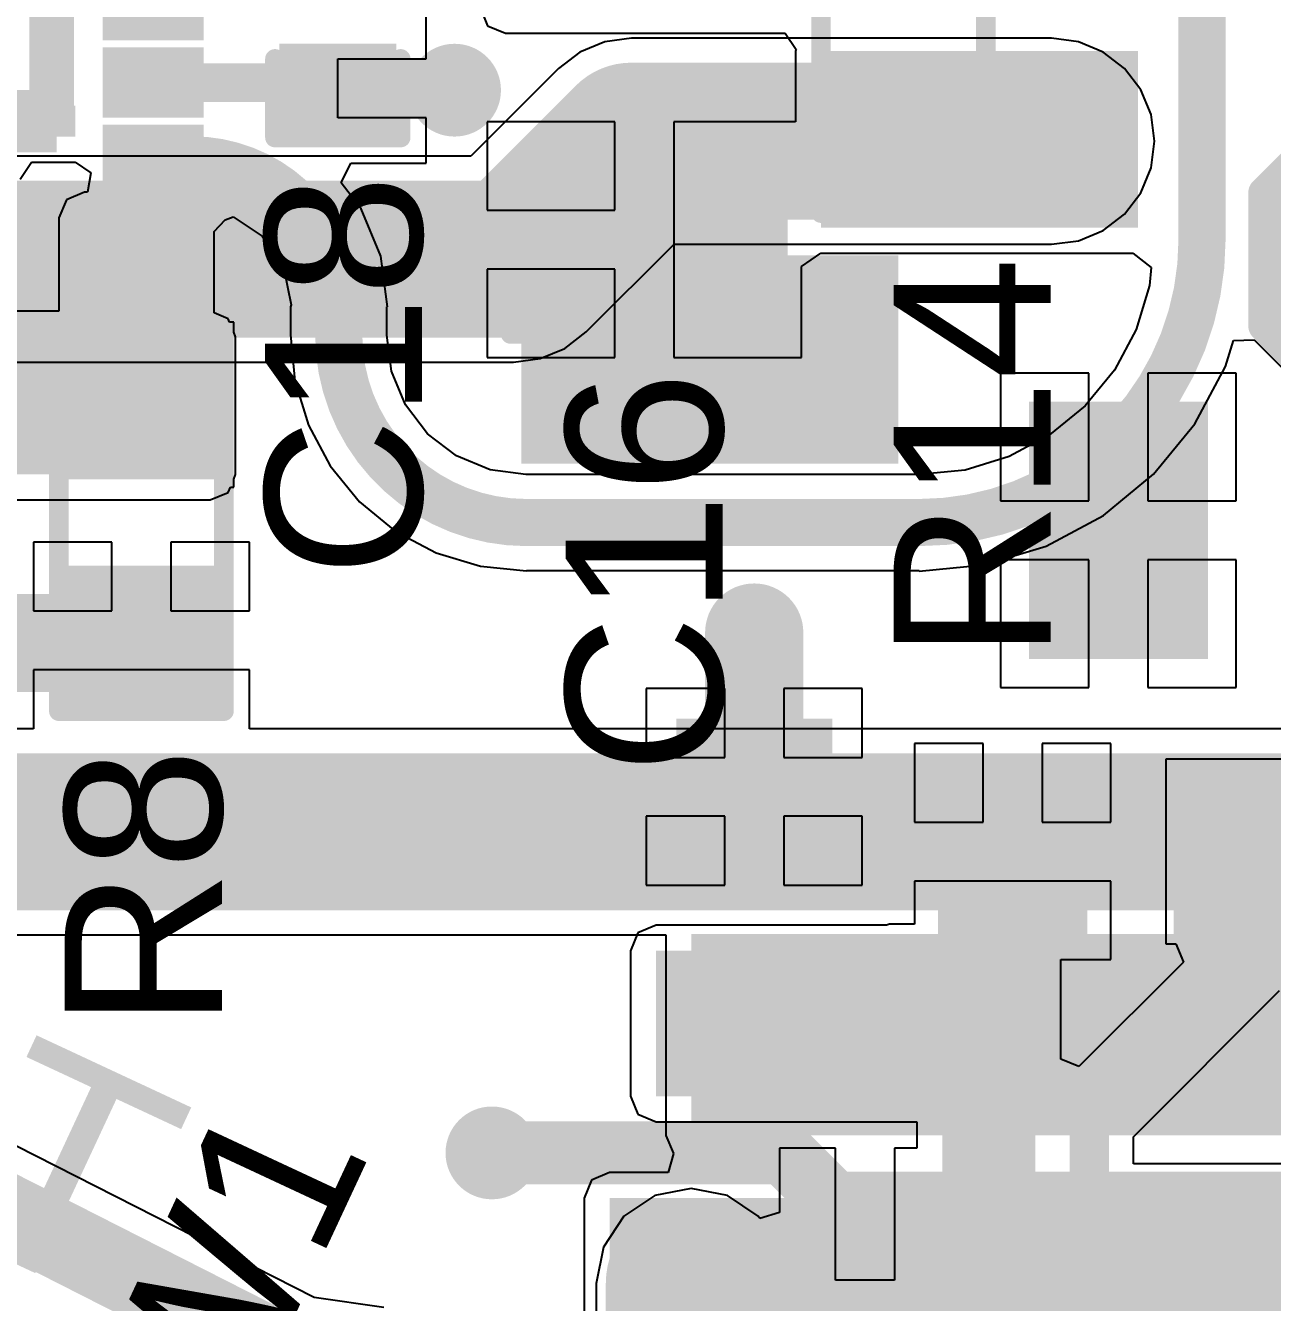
# Model space of a CAD drawing. Header units: millimetres. Extents: x -0.21 to 2.41, y -2.08 to 4.57.
# Drawn here: x 0.7488 to 1.0662, y -1.8626 to -1.5375 of the extents above; entities that cross this region are included whole.
import ezdxf

# ---------------------------------------------------------------- set-up
doc = ezdxf.new("R2010")
doc.units = ezdxf.units.MM
doc.header["$MEASUREMENT"] = 0
for name, color, linetype in [('BottomLayer', 5, 'Continuous'), ('BottomPaste', 16, 'Continuous'), ('BottomSolder', 6, 'Continuous'), ('MultiLayer', 9, 'Continuous'), ('PadHoleLayer', 156, 'Continuous'), ('TopLayer', 1, 'Continuous'), ('TopOverlay', 2, 'Continuous'), ('TopPaste', 8, 'Continuous'), ('TopSolder', 216, 'Continuous'), ('ViaHoleLayer', 16, 'Continuous')]:
    doc.layers.add(name, color=color, linetype=linetype)
doc.styles.add('Arial', font='', dxfattribs={"height": 0.2})
doc.styles.get('Arial').set_extended_font_data('Arial')

# ---------------------------------------------------------------- blocks, each defined once
blk = doc.blocks.new('R___0603_1')
at = {"layer": 'TopLayer'}
for points in [[(-0.015, 0.0175), (-0.015, -0.0175), (-0.045, -0.0175), (-0.045, 0.0175)], [(0.045, 0.0175), (0.045, -0.0175), (0.015, -0.0175), (0.015, 0.0175)]]:
    blk.add_hatch(color=1, dxfattribs=at).paths.add_polyline_path(points)
at = {"layer": 'TopPaste'}
for points in [[(-0.015, 0.0175), (-0.015, -0.0175), (-0.045, -0.0175), (-0.045, 0.0175)], [(0.045, 0.0175), (0.045, -0.0175), (0.015, -0.0175), (0.015, 0.0175)]]:
    blk.add_hatch(color=8, dxfattribs=at).paths.add_polyline_path(points)
at = {"layer": 'TopSolder'}
for points in [[(-0.011, 0.0215), (-0.011, -0.0215), (-0.049, -0.0215), (-0.049, 0.0215)], [(0.049, 0.0215), (0.049, -0.0215), (0.011, -0.0215), (0.011, 0.0215)]]:
    blk.add_hatch(color=216, dxfattribs=at).paths.add_polyline_path(points)
at = {"layer": 'TopOverlay', "const_width": 0.005}
for points in [[(0.048, 0.021), (-0.048, 0.021)], [(-0.048, -0.021), (-0.048, 0.021)], [(0.048, -0.021), (0.048, 0.021)], [(0.048, -0.021), (-0.048, -0.021)]]:
    blk.add_lwpolyline(points, dxfattribs=at)
at = {"layer": 'TopOverlay', "const_width": 0.0025}
for points in [[(-0.04925, 0.021, 1), (-0.04675, 0.021, 1)], [(-0.04925, 0.021, 1), (-0.04675, 0.021, 1)], [(0.04675, 0.021, 1), (0.04925, 0.021, 1)], [(0.04675, 0.021, 1), (0.04925, 0.021, 1)], [(-0.04925, -0.021, 1), (-0.04675, -0.021, 1)], [(-0.04925, -0.021, 1), (-0.04675, -0.021, 1)], [(0.04675, -0.021, 1), (0.04925, -0.021, 1)], [(0.04675, -0.021, 1), (0.04925, -0.021, 1)]]:
    blk.add_lwpolyline(points, format="xyb", close=True, dxfattribs=at)
blk = doc.blocks.new('C___0805_28')
at = {"layer": 'TopLayer'}
for points in [[(-0.06, 0.03), (-0.02, 0.03), (-0.02, -0.03), (-0.06, -0.03)], [(0.02, 0.03), (0.06, 0.03), (0.06, -0.03), (0.02, -0.03)]]:
    blk.add_hatch(color=1, dxfattribs=at).paths.add_polyline_path(points)
at = {"layer": 'TopPaste'}
for points in [[(-0.06, 0.03), (-0.02, 0.03), (-0.02, -0.03), (-0.06, -0.03)], [(0.02, 0.03), (0.06, 0.03), (0.06, -0.03), (0.02, -0.03)]]:
    blk.add_hatch(color=8, dxfattribs=at).paths.add_polyline_path(points)
at = {"layer": 'TopSolder'}
for points in [[(-0.06276, 0.03276), (-0.01724, 0.03276), (-0.01724, -0.03276), (-0.06276, -0.03276)], [(0.01724, 0.03276), (0.06276, 0.03276), (0.06276, -0.03276), (0.01724, -0.03276)]]:
    blk.add_hatch(color=216, dxfattribs=at).paths.add_polyline_path(points)
at = {"layer": 'TopOverlay', "const_width": 0.005}
for points in [[(-0.064, 0.034), (-0.024, 0.034)], [(-0.064, 0.034), (-0.064, -0.034)], [(0.024, 0.034), (0.064, 0.034)], [(0.064, 0.034), (0.064, -0.034)], [(-0.064, -0.034), (-0.024, -0.034)], [(0.024, -0.034), (0.064, -0.034)]]:
    blk.add_lwpolyline(points, dxfattribs=at)
at = {"layer": 'TopOverlay', "const_width": 0.0025}
for points in [[(-0.06525, 0.034, 1), (-0.06275, 0.034, 1)], [(-0.06525, 0.034, 1), (-0.06275, 0.034, 1)], [(-0.02525, 0.034, 1), (-0.02275, 0.034, 1)], [(0.02275, 0.034, 1), (0.02525, 0.034, 1)], [(0.06275, 0.034, 1), (0.06525, 0.034, 1)], [(0.06275, 0.034, 1), (0.06525, 0.034, 1)], [(-0.06525, -0.034, 1), (-0.06275, -0.034, 1)], [(-0.06525, -0.034, 1), (-0.06275, -0.034, 1)], [(-0.02525, -0.034, 1), (-0.02275, -0.034, 1)], [(0.02275, -0.034, 1), (0.02525, -0.034, 1)], [(0.06275, -0.034, 1), (0.06525, -0.034, 1)], [(0.06275, -0.034, 1), (0.06525, -0.034, 1)]]:
    blk.add_lwpolyline(points, format="xyb", close=True, dxfattribs=at)
blk = doc.blocks.new('7_VQFN_HR__2_2__29')
at = {"layer": 'TopLayer'}
for points in [[(0.02264, 0.03445), (0.04035, 0.03445), (0.04035, 0.02461), (0.02264, 0.02461)], [(-0.05413, 0.02854), (-0.00886, 0.02854), (-0.00886, 0.01476), (-0.05413, 0.01476)], [(0.02264, 0.01476), (0.04035, 0.01476), (0.04035, 0.00492), (0.02264, 0.00492)], [(-0.05413, 0.00394), (0.00295, 0.00394), (0.00295, -0.00394), (-0.05413, -0.00394)], [(0.02264, -0.00492), (0.04035, -0.00492), (0.04035, -0.01476), (0.02264, -0.01476)], [(-0.05413, -0.01476), (-0.00886, -0.01476), (-0.00886, -0.02854), (-0.05413, -0.02854)], [(0.02264, -0.02461), (0.04035, -0.02461), (0.04035, -0.03445), (0.02264, -0.03445)]]:
    blk.add_hatch(color=1, dxfattribs=at).paths.add_polyline_path(points)
at = {"layer": 'TopPaste'}
for points in [[(0.02264, 0.03445), (0.04035, 0.03445), (0.04035, 0.02461), (0.02264, 0.02461)], [(-0.05413, 0.02854), (-0.00886, 0.02854), (-0.00886, 0.01476), (-0.05413, 0.01476)], [(0.02264, 0.01476), (0.04035, 0.01476), (0.04035, 0.00492), (0.02264, 0.00492)], [(-0.05413, 0.00394), (0.00295, 0.00394), (0.00295, -0.00394), (-0.05413, -0.00394)], [(0.02264, -0.00492), (0.04035, -0.00492), (0.04035, -0.01476), (0.02264, -0.01476)], [(-0.05413, -0.01476), (-0.00886, -0.01476), (-0.00886, -0.02854), (-0.05413, -0.02854)], [(0.02264, -0.02461), (0.04035, -0.02461), (0.04035, -0.03445), (0.02264, -0.03445)]]:
    blk.add_hatch(color=8, dxfattribs=at).paths.add_polyline_path(points)
at = {"layer": 'TopSolder'}
for points in [[(0.01864, 0.03845), (0.04435, 0.03845), (0.04435, 0.02061), (0.01864, 0.02061)], [(-0.05813, 0.03254), (-0.00486, 0.03254), (-0.00486, 0.01076), (-0.05813, 0.01076)], [(0.01864, 0.01876), (0.04435, 0.01876), (0.04435, 0.00092), (0.01864, 0.00092)], [(-0.05813, 0.00794), (0.00695, 0.00794), (0.00695, -0.00794), (-0.05813, -0.00794)], [(0.01864, -0.00092), (0.04435, -0.00092), (0.04435, -0.01876), (0.01864, -0.01876)], [(-0.05813, -0.01076), (-0.00486, -0.01076), (-0.00486, -0.03254), (-0.05813, -0.03254)], [(0.01864, -0.02061), (0.04435, -0.02061), (0.04435, -0.03845), (0.01864, -0.03845)]]:
    blk.add_hatch(color=216, dxfattribs=at).paths.add_polyline_path(points)
at = {"layer": 'TopOverlay', "const_width": 0.005}
for points in [[(-0.046, 0.042), (0.03, 0.042)], [(-0.065, 0.028), (-0.06, 0.023)], [(-0.065, 0.018), (-0.065, 0.028)], [(-0.065, 0.018), (-0.06, 0.023)], [(-0.046, -0.042), (0.03, -0.042)]]:
    blk.add_lwpolyline(points, dxfattribs=at)
at = {"layer": 'TopOverlay', "const_width": 0.0025}
for points in [[(-0.04725, 0.042, 1), (-0.04475, 0.042, 1)], [(0.02875, 0.042, 1), (0.03125, 0.042, 1)], [(-0.06625, 0.028, 1), (-0.06375, 0.028, 1)], [(-0.06625, 0.028, 1), (-0.06375, 0.028, 1)], [(-0.06125, 0.023, 1), (-0.05875, 0.023, 1)], [(-0.06125, 0.023, 1), (-0.05875, 0.023, 1)], [(-0.06625, 0.018, 1), (-0.06375, 0.018, 1)], [(-0.06625, 0.018, 1), (-0.06375, 0.018, 1)], [(-0.04725, -0.042, 1), (-0.04475, -0.042, 1)], [(0.02875, -0.042, 1), (0.03125, -0.042, 1)]]:
    blk.add_lwpolyline(points, format="xyb", close=True, dxfattribs=at)
blk = doc.blocks.new('C___0805_B_34')
at = {"layer": 'BottomLayer'}
for points in [[(-0.06, 0.03), (-0.02, 0.03), (-0.02, -0.03), (-0.06, -0.03)], [(0.02, 0.03), (0.06, 0.03), (0.06, -0.03), (0.02, -0.03)]]:
    blk.add_hatch(color=5, dxfattribs=at).paths.add_polyline_path(points)
at = {"layer": 'BottomPaste'}
for points in [[(-0.06, 0.03), (-0.02, 0.03), (-0.02, -0.03), (-0.06, -0.03)], [(0.02, 0.03), (0.06, 0.03), (0.06, -0.03), (0.02, -0.03)]]:
    blk.add_hatch(color=16, dxfattribs=at).paths.add_polyline_path(points)
at = {"layer": 'BottomSolder'}
for points in [[(-0.06276, 0.03276), (-0.01724, 0.03276), (-0.01724, -0.03276), (-0.06276, -0.03276)], [(0.01724, 0.03276), (0.06276, 0.03276), (0.06276, -0.03276), (0.01724, -0.03276)]]:
    blk.add_hatch(color=6, dxfattribs=at).paths.add_polyline_path(points)
blk = doc.blocks.new('C___0402_39')
at = {"layer": 'TopLayer'}
for points in [[(-0.0275, -0.0125), (-0.0275, 0.0125), (-0.0095, 0.0125), (-0.0095, -0.0125)], [(0.0095, -0.0125), (0.0095, 0.0125), (0.0275, 0.0125), (0.0275, -0.0125)]]:
    blk.add_hatch(color=1, dxfattribs=at).paths.add_polyline_path(points)
at = {"layer": 'TopPaste'}
for points in [[(-0.0275, -0.0125), (-0.0275, 0.0125), (-0.0095, 0.0125), (-0.0095, -0.0125)], [(0.0095, -0.0125), (0.0095, 0.0125), (0.0275, 0.0125), (0.0275, -0.0125)]]:
    blk.add_hatch(color=8, dxfattribs=at).paths.add_polyline_path(points)
at = {"layer": 'TopSolder'}
for points in [[(-0.02986, -0.01486), (-0.02986, 0.01486), (-0.00714, 0.01486), (-0.00714, -0.01486)], [(0.00714, -0.01486), (0.00714, 0.01486), (0.02986, 0.01486), (0.02986, -0.01486)]]:
    blk.add_hatch(color=216, dxfattribs=at).paths.add_polyline_path(points)
at = {"layer": 'TopOverlay', "const_width": 0.005}
for points in [[(-0.031, 0.016), (-0.031, -0.016)], [(-0.031, 0.016), (-0.011, 0.016)], [(0.011, 0.016), (0.031, 0.016)], [(0.031, 0.016), (0.031, -0.016)], [(-0.031, -0.016), (-0.011, -0.016)], [(0.011, -0.016), (0.031, -0.016)]]:
    blk.add_lwpolyline(points, dxfattribs=at)
at = {"layer": 'TopOverlay', "const_width": 0.0025}
for points in [[(-0.03225, 0.016, 1), (-0.02975, 0.016, 1)], [(-0.03225, 0.016, 1), (-0.02975, 0.016, 1)], [(-0.01225, 0.016, 1), (-0.00975, 0.016, 1)], [(0.00975, 0.016, 1), (0.01225, 0.016, 1)], [(0.02975, 0.016, 1), (0.03225, 0.016, 1)], [(0.02975, 0.016, 1), (0.03225, 0.016, 1)], [(-0.03225, -0.016, 1), (-0.02975, -0.016, 1)], [(-0.03225, -0.016, 1), (-0.02975, -0.016, 1)], [(-0.01225, -0.016, 1), (-0.00975, -0.016, 1)], [(0.00975, -0.016, 1), (0.01225, -0.016, 1)], [(0.02975, -0.016, 1), (0.03225, -0.016, 1)], [(0.02975, -0.016, 1), (0.03225, -0.016, 1)]]:
    blk.add_lwpolyline(points, format="xyb", close=True, dxfattribs=at)
blk = doc.blocks.new('T__________50')
at = {"layer": 'TopLayer'}
blk.add_hatch(color=1, dxfattribs=at).paths.add_polyline_path([(0.015, 0.03), (-0.015, 0.03), (-0.03, 0.015), (-0.03, -0.015), (-0.015, -0.03), (0.015, -0.03), (0.03, -0.015), (0.03, 0.015)])
at = {"layer": 'TopPaste'}
blk.add_hatch(color=8, dxfattribs=at).paths.add_polyline_path([(0.015, 0.03), (-0.015, 0.03), (-0.03, 0.015), (-0.03, -0.015), (-0.015, -0.03), (0.015, -0.03), (0.03, -0.015), (0.03, 0.015)])
at = {"layer": 'TopSolder'}
blk.add_hatch(color=216, dxfattribs=at).paths.add_polyline_path([(0.017, 0.034), (-0.017, 0.034), (-0.034, 0.017), (-0.034, -0.017), (-0.017, -0.034), (0.017, -0.034), (0.034, -0.017), (0.034, 0.017)])
at = {"layer": 'TopOverlay', "const_width": 0.00787}
for points in [[(-0.037, 0.017), (-0.017, 0.037)], [(0.017, 0.037), (-0.017, 0.037)], [(0.017, 0.037), (-0.017, 0.037)], [(0.037, 0.017), (0.017, 0.037)], [(-0.037, -0.017), (-0.037, 0.017)], [(0.037, -0.017), (0.037, 0.017)], [(-0.017, -0.037), (-0.037, -0.017)], [(0.017, -0.037), (0.037, -0.017)], [(0.017, -0.037), (-0.017, -0.037)], [(0.017, -0.037), (-0.017, -0.037)]]:
    blk.add_lwpolyline(points, dxfattribs=at)
at = {"layer": 'TopOverlay', "const_width": 0.00394}
for points in [[(-0.01897, 0.037, 1), (-0.01503, 0.037, 1)], [(-0.01897, 0.037, 1), (-0.01503, 0.037, 1)], [(-0.01897, 0.037, 1), (-0.01503, 0.037, 1)], [(0.01503, 0.037, 1), (0.01897, 0.037, 1)], [(0.01503, 0.037, 1), (0.01897, 0.037, 1)], [(0.01503, 0.037, 1), (0.01897, 0.037, 1)], [(-0.03897, 0.017, 1), (-0.03503, 0.017, 1)], [(-0.03897, 0.017, 1), (-0.03503, 0.017, 1)], [(0.03503, 0.017, 1), (0.03897, 0.017, 1)], [(0.03503, 0.017, 1), (0.03897, 0.017, 1)], [(-0.03897, -0.017, 1), (-0.03503, -0.017, 1)], [(-0.03897, -0.017, 1), (-0.03503, -0.017, 1)], [(0.03503, -0.017, 1), (0.03897, -0.017, 1)], [(0.03503, -0.017, 1), (0.03897, -0.017, 1)], [(-0.01897, -0.037, 1), (-0.01503, -0.037, 1)], [(-0.01897, -0.037, 1), (-0.01503, -0.037, 1)], [(-0.01897, -0.037, 1), (-0.01503, -0.037, 1)], [(0.01503, -0.037, 1), (0.01897, -0.037, 1)], [(0.01503, -0.037, 1), (0.01897, -0.037, 1)], [(0.01503, -0.037, 1), (0.01897, -0.037, 1)]]:
    blk.add_lwpolyline(points, format="xyb", close=True, dxfattribs=at)
blk = doc.blocks.new('R___0603_B_58')
at = {"layer": 'BottomLayer'}
for points in [[(-0.045, -0.0175), (-0.045, 0.0175), (-0.015, 0.0175), (-0.015, -0.0175)], [(0.015, -0.0175), (0.015, 0.0175), (0.045, 0.0175), (0.045, -0.0175)]]:
    blk.add_hatch(color=5, dxfattribs=at).paths.add_polyline_path(points)
at = {"layer": 'BottomPaste'}
for points in [[(-0.045, -0.0175), (-0.045, 0.0175), (-0.015, 0.0175), (-0.015, -0.0175)], [(0.015, -0.0175), (0.015, 0.0175), (0.045, 0.0175), (0.045, -0.0175)]]:
    blk.add_hatch(color=16, dxfattribs=at).paths.add_polyline_path(points)
at = {"layer": 'BottomSolder'}
for points in [[(-0.049, -0.0215), (-0.049, 0.0215), (-0.011, 0.0215), (-0.011, -0.0215)], [(0.011, -0.0215), (0.011, 0.0215), (0.049, 0.0215), (0.049, -0.0215)]]:
    blk.add_hatch(color=6, dxfattribs=at).paths.add_polyline_path(points)
blk = doc.blocks.new('R___0603_84')
at = {"layer": 'TopLayer'}
for points in [[(-0.015, 0.0175), (-0.015, -0.0175), (-0.045, -0.0175), (-0.045, 0.0175)], [(0.045, 0.0175), (0.045, -0.0175), (0.015, -0.0175), (0.015, 0.0175)]]:
    blk.add_hatch(color=1, dxfattribs=at).paths.add_polyline_path(points)
at = {"layer": 'TopPaste'}
for points in [[(-0.015, 0.0175), (-0.015, -0.0175), (-0.045, -0.0175), (-0.045, 0.0175)], [(0.045, 0.0175), (0.045, -0.0175), (0.015, -0.0175), (0.015, 0.0175)]]:
    blk.add_hatch(color=8, dxfattribs=at).paths.add_polyline_path(points)
at = {"layer": 'TopSolder'}
for points in [[(-0.011, 0.0215), (-0.011, -0.0215), (-0.049, -0.0215), (-0.049, 0.0215)], [(0.049, 0.0215), (0.049, -0.0215), (0.011, -0.0215), (0.011, 0.0215)]]:
    blk.add_hatch(color=216, dxfattribs=at).paths.add_polyline_path(points)
at = {"layer": 'TopOverlay', "const_width": 0.005}
for points in [[(-0.048, 0.021), (0.048, 0.021)], [(-0.048, 0.021), (-0.048, -0.021)], [(0.048, 0.021), (0.048, -0.021)], [(-0.048, -0.021), (0.048, -0.021)]]:
    blk.add_lwpolyline(points, dxfattribs=at)
at = {"layer": 'TopOverlay', "const_width": 0.0025}
for points in [[(-0.04925, 0.021, 1), (-0.04675, 0.021, 1)], [(-0.04925, 0.021, 1), (-0.04675, 0.021, 1)], [(0.04675, 0.021, 1), (0.04925, 0.021, 1)], [(0.04675, 0.021, 1), (0.04925, 0.021, 1)], [(-0.04925, -0.021, 1), (-0.04675, -0.021, 1)], [(-0.04925, -0.021, 1), (-0.04675, -0.021, 1)], [(0.04675, -0.021, 1), (0.04925, -0.021, 1)], [(0.04675, -0.021, 1), (0.04925, -0.021, 1)]]:
    blk.add_lwpolyline(points, format="xyb", close=True, dxfattribs=at)
blk = doc.blocks.new('T__________87')
at = {"layer": 'TopLayer'}
blk.add_hatch(color=1, dxfattribs=at).paths.add_polyline_path([(0.015, 0.03), (-0.015, 0.03), (-0.03, 0.015), (-0.03, -0.015), (-0.015, -0.03), (0.015, -0.03), (0.03, -0.015), (0.03, 0.015)])
at = {"layer": 'TopPaste'}
blk.add_hatch(color=8, dxfattribs=at).paths.add_polyline_path([(0.015, 0.03), (-0.015, 0.03), (-0.03, 0.015), (-0.03, -0.015), (-0.015, -0.03), (0.015, -0.03), (0.03, -0.015), (0.03, 0.015)])
at = {"layer": 'TopSolder'}
blk.add_hatch(color=216, dxfattribs=at).paths.add_polyline_path([(0.017, 0.034), (-0.017, 0.034), (-0.034, 0.017), (-0.034, -0.017), (-0.017, -0.034), (0.017, -0.034), (0.034, -0.017), (0.034, 0.017)])
at = {"layer": 'TopOverlay', "const_width": 0.00787}
for points in [[(-0.037, 0.017), (-0.017, 0.037)], [(0.017, 0.037), (-0.017, 0.037)], [(0.017, 0.037), (-0.017, 0.037)], [(0.037, 0.017), (0.017, 0.037)], [(-0.037, -0.017), (-0.037, 0.017)], [(0.037, -0.017), (0.037, 0.017)], [(-0.017, -0.037), (-0.037, -0.017)], [(0.017, -0.037), (0.037, -0.017)], [(0.017, -0.037), (-0.017, -0.037)], [(0.017, -0.037), (-0.017, -0.037)]]:
    blk.add_lwpolyline(points, dxfattribs=at)
at = {"layer": 'TopOverlay', "const_width": 0.00394}
for points in [[(-0.01897, 0.037, 1), (-0.01503, 0.037, 1)], [(-0.01897, 0.037, 1), (-0.01503, 0.037, 1)], [(-0.01897, 0.037, 1), (-0.01503, 0.037, 1)], [(0.01503, 0.037, 1), (0.01897, 0.037, 1)], [(0.01503, 0.037, 1), (0.01897, 0.037, 1)], [(0.01503, 0.037, 1), (0.01897, 0.037, 1)], [(-0.03897, 0.017, 1), (-0.03503, 0.017, 1)], [(-0.03897, 0.017, 1), (-0.03503, 0.017, 1)], [(0.03503, 0.017, 1), (0.03897, 0.017, 1)], [(0.03503, 0.017, 1), (0.03897, 0.017, 1)], [(-0.03897, -0.017, 1), (-0.03503, -0.017, 1)], [(-0.03897, -0.017, 1), (-0.03503, -0.017, 1)], [(0.03503, -0.017, 1), (0.03897, -0.017, 1)], [(0.03503, -0.017, 1), (0.03897, -0.017, 1)], [(-0.01897, -0.037, 1), (-0.01503, -0.037, 1)], [(-0.01897, -0.037, 1), (-0.01503, -0.037, 1)], [(-0.01897, -0.037, 1), (-0.01503, -0.037, 1)], [(0.01503, -0.037, 1), (0.01897, -0.037, 1)], [(0.01503, -0.037, 1), (0.01897, -0.037, 1)], [(0.01503, -0.037, 1), (0.01897, -0.037, 1)]]:
    blk.add_lwpolyline(points, format="xyb", close=True, dxfattribs=at)
blk = doc.blocks.new('TYPE_C_31_M_12__B_91')
at = {"layer": 'BottomLayer'}
h = blk.add_hatch(color=5, dxfattribs=at)
edge = h.paths.add_edge_path()
edge.add_arc((0.29626, 0.00079), 0.01772, 180, 360)
edge.add_line((0.31398, 0.00079), (0.31398, 0.04409))
edge.add_arc((0.29626, 0.04409), 0.01772, 0, 180)
edge.add_line((0.27854, 0.04409), (0.27854, 0.00079))
for points in [[(0.16142, -0.02362), (0.14961, -0.02362), (0.14961, 0.02362), (0.16142, 0.02362)], [(0.1811, -0.02362), (0.16929, -0.02362), (0.16929, 0.02362), (0.1811, 0.02362)], [(0.20079, -0.02362), (0.18898, -0.02362), (0.18898, 0.02362), (0.20079, 0.02362)], [(0.23228, -0.02362), (0.20866, -0.02362), (0.20866, 0.02362), (0.23228, 0.02362)], [(0.24016, 0.02362), (0.26378, 0.02362), (0.26378, -0.02362), (0.24016, -0.02362)]]:
    blk.add_hatch(color=5, dxfattribs=at).paths.add_polyline_path(points)
at = {"layer": 'BottomPaste'}
for points in [[(0.16142, -0.02362), (0.14961, -0.02362), (0.14961, 0.02362), (0.16142, 0.02362)], [(0.1811, -0.02362), (0.16929, -0.02362), (0.16929, 0.02362), (0.1811, 0.02362)], [(0.20079, -0.02362), (0.18898, -0.02362), (0.18898, 0.02362), (0.20079, 0.02362)], [(0.23228, -0.02362), (0.20866, -0.02362), (0.20866, 0.02362), (0.23228, 0.02362)], [(0.24016, 0.02362), (0.26378, 0.02362), (0.26378, -0.02362), (0.24016, -0.02362)]]:
    blk.add_hatch(color=16, dxfattribs=at).paths.add_polyline_path(points)
at = {"layer": 'BottomSolder'}
h = blk.add_hatch(color=6, dxfattribs=at)
edge = h.paths.add_edge_path()
edge.add_arc((0.29626, 0.00079), 0.02172, 180, 360)
edge.add_line((0.31798, 0.00079), (0.31798, 0.04409))
edge.add_arc((0.29626, 0.04409), 0.02172, 0, 180)
edge.add_line((0.27454, 0.04409), (0.27454, 0.00079))
for points in [[(0.16542, -0.02762), (0.14561, -0.02762), (0.14561, 0.02762), (0.16542, 0.02762)], [(0.1851, -0.02762), (0.16529, -0.02762), (0.16529, 0.02762), (0.1851, 0.02762)], [(0.20479, -0.02762), (0.18498, -0.02762), (0.18498, 0.02762), (0.20479, 0.02762)], [(0.23628, -0.02762), (0.20466, -0.02762), (0.20466, 0.02762), (0.23628, 0.02762)], [(0.23616, 0.02762), (0.26778, 0.02762), (0.26778, -0.02762), (0.23616, -0.02762)]]:
    blk.add_hatch(color=6, dxfattribs=at).paths.add_polyline_path(points)
at = {"layer": 'MultiLayer'}
h = blk.add_hatch(color=9, dxfattribs=at)
edge = h.paths.add_edge_path()
edge.add_arc((0.29626, 0.00079), 0.01772, 180, 360)
edge.add_line((0.31398, 0.00079), (0.31398, 0.04409))
edge.add_arc((0.29626, 0.04409), 0.01772, 0, 180)
edge.add_line((0.27854, 0.04409), (0.27854, 0.00079))
at = {"layer": 'PadHoleLayer'}
h = blk.add_hatch(color=156, dxfattribs=at)
edge = h.paths.add_edge_path()
edge.add_arc((0.29626, 0.04409), 0.01181, 0, 180)
edge.add_line((0.28445, 0.04409), (0.28445, 0.00079))
edge.add_arc((0.29626, 0.00079), 0.01181, 180, 360)
edge.add_line((0.30807, 0.00079), (0.30807, 0.04409))
at = {"layer": 'TopLayer'}
h = blk.add_hatch(color=1, dxfattribs=at)
edge = h.paths.add_edge_path()
edge.add_arc((0.29626, 0.00079), 0.01772, 180, 360)
edge.add_line((0.31398, 0.00079), (0.31398, 0.04409))
edge.add_arc((0.29626, 0.04409), 0.01772, 0, 180)
edge.add_line((0.27854, 0.04409), (0.27854, 0.00079))
at = {"layer": 'TopSolder'}
h = blk.add_hatch(color=216, dxfattribs=at)
edge = h.paths.add_edge_path()
edge.add_arc((0.29626, 0.00079), 0.02172, 180, 360)
edge.add_line((0.31798, 0.00079), (0.31798, 0.04409))
edge.add_arc((0.29626, 0.04409), 0.02172, 0, 180)
edge.add_line((0.27454, 0.04409), (0.27454, 0.00079))
blk = doc.blocks.new('C___0603_B_112')
at = {"layer": 'BottomLayer'}
for points in [[(-0.045, -0.0175), (-0.045, 0.0175), (-0.015, 0.0175), (-0.015, -0.0175)], [(0.015, -0.0175), (0.015, 0.0175), (0.045, 0.0175), (0.045, -0.0175)]]:
    blk.add_hatch(color=5, dxfattribs=at).paths.add_polyline_path(points)
at = {"layer": 'BottomPaste'}
for points in [[(-0.045, -0.0175), (-0.045, 0.0175), (-0.015, 0.0175), (-0.015, -0.0175)], [(0.015, -0.0175), (0.015, 0.0175), (0.045, 0.0175), (0.045, -0.0175)]]:
    blk.add_hatch(color=16, dxfattribs=at).paths.add_polyline_path(points)
at = {"layer": 'BottomSolder'}
for points in [[(-0.04736, -0.01986), (-0.04736, 0.01986), (-0.01264, 0.01986), (-0.01264, -0.01986)], [(0.01264, -0.01986), (0.01264, 0.01986), (0.04736, 0.01986), (0.04736, -0.01986)]]:
    blk.add_hatch(color=6, dxfattribs=at).paths.add_polyline_path(points)

msp = doc.modelspace()

# ---------------------------------------------------------------- hatches: boundary and pattern name
at = {"layer": 'BottomLayer'}
h = msp.add_hatch(color=5, dxfattribs=at)
edge = h.paths.add_edge_path()
edge.add_arc((0.858, -1.554), 0.01181, 0, 360)
h = msp.add_hatch(color=5, dxfattribs=at)
edge = h.paths.add_edge_path()
edge.add_arc((1.01, -1.567), 0.01181, 0, 360)
h = msp.add_hatch(color=5, dxfattribs=at)
edge = h.paths.add_edge_path()
edge.add_arc((0.953, -1.60918), 0.01181, 0, 360)
h = msp.add_hatch(color=5, dxfattribs=at)
edge = h.paths.add_edge_path()
edge.add_arc((0.91128, -1.634), 0.01181, 0, 360)
h = msp.add_hatch(color=5, dxfattribs=at)
edge = h.paths.add_edge_path()
edge.add_arc((0.953, -1.634), 0.01181, 0, 360)
h = msp.add_hatch(color=5, dxfattribs=at)
edge = h.paths.add_edge_path()
edge.add_arc((0.93428, -1.69205), 0.01181, 0, 360)
for points in [[(0.90928, -1.81005), (1.00582, -1.81005), (1.00582, -1.77305), (0.90928, -1.77305)], [(0.9822, -1.88054), (1.00582, -1.88054), (1.00582, -1.79805), (0.9822, -1.79805)]]:
    msp.add_hatch(color=5, dxfattribs=at).paths.add_polyline_path(points)
h = msp.add_hatch(color=5, dxfattribs=at)
edge = h.paths.add_edge_path()
edge.add_arc((0.97228, -1.78405), 0.01181, 0, 360)
h = msp.add_hatch(color=5, dxfattribs=at)
edge = h.paths.add_edge_path()
edge.add_arc((0.86751, -1.82449), 0.01181, 0, 360)
at = {"layer": 'TopLayer'}
for points in [[(0.74978, -1.56583), (0.76116, -1.56583), (0.76116, -1.24984), (0.74978, -1.24984)], [(0.81578, -1.56255), (0.84078, -1.56255), (0.84078, -1.54455), (0.81578, -1.54455)], [(0.95128, -1.589), (1.032, -1.589), (1.032, -1.544), (0.95128, -1.544)], [(0.77242, -1.55697), (0.84078, -1.55697), (0.84078, -1.54713), (0.77242, -1.54713)], [(0.69565, -1.56583), (0.76143, -1.56583), (0.76143, -1.55795), (0.69565, -1.55795)], [(0.875, -1.631), (0.939, -1.631), (0.939, -1.572), (0.875, -1.572)], [(0.76378, -1.65179), (0.79027, -1.65179), (0.79027, -1.5865), (0.76378, -1.5865)], [(0.875, -1.64905), (0.971, -1.64905), (0.971, -1.59605), (0.875, -1.59605)], [(0.72378, -1.65179), (0.79578, -1.65179), (0.79578, -1.61679), (0.72378, -1.61679)], [(0.91828, -1.82005), (1.21448, -1.82005), (1.21448, -1.7688), (0.91828, -1.7688)], [(0.89745, -2.071), (0.94045, -2.071), (0.94045, -1.836), (0.89745, -1.836)], [(0.90051, -1.836), (0.90051, -1.87936), (1.27649, -1.87936), (1.27649, -1.836)]]:
    msp.add_hatch(color=1, dxfattribs=at).paths.add_polyline_path(points)
h = msp.add_hatch(color=1, dxfattribs=at)
edge = h.paths.add_edge_path()
edge.add_arc((0.858, -1.554), 0.01181, 0, 360)
h = msp.add_hatch(color=1, dxfattribs=at)
edge = h.paths.add_edge_path()
edge.add_arc((1.01, -1.567), 0.01181, 0, 360)
h = msp.add_hatch(color=1, dxfattribs=at)
edge = h.paths.add_edge_path()
edge.add_arc((0.953, -1.60918), 0.01181, 0, 360)
h = msp.add_hatch(color=1, dxfattribs=at)
edge = h.paths.add_edge_path()
edge.add_arc((0.91128, -1.634), 0.01181, 0, 360)
h = msp.add_hatch(color=1, dxfattribs=at)
edge = h.paths.add_edge_path()
edge.add_arc((0.953, -1.634), 0.01181, 0, 360)
h = msp.add_hatch(color=1, dxfattribs=at)
edge = h.paths.add_edge_path()
edge.add_arc((0.93428, -1.69205), 0.01181, 0, 360)
h = msp.add_hatch(color=1, dxfattribs=at)
edge = h.paths.add_edge_path()
edge.add_arc((0.97228, -1.78405), 0.01181, 0, 360)
h = msp.add_hatch(color=1, dxfattribs=at)
edge = h.paths.add_edge_path()
edge.add_arc((0.86751, -1.82449), 0.01181, 0, 360)
at = {"layer": 'ViaHoleLayer'}
h = msp.add_hatch(color=16, dxfattribs=at)
edge = h.paths.add_edge_path()
edge.add_arc((0.858, -1.554), 0.00591, 0, 360)
h = msp.add_hatch(color=16, dxfattribs=at)
edge = h.paths.add_edge_path()
edge.add_arc((1.01, -1.567), 0.00591, 0, 360)
h = msp.add_hatch(color=16, dxfattribs=at)
edge = h.paths.add_edge_path()
edge.add_arc((0.953, -1.60918), 0.00591, 0, 360)
h = msp.add_hatch(color=16, dxfattribs=at)
edge = h.paths.add_edge_path()
edge.add_arc((0.91128, -1.634), 0.00591, 0, 360)
h = msp.add_hatch(color=16, dxfattribs=at)
edge = h.paths.add_edge_path()
edge.add_arc((0.953, -1.634), 0.00591, 0, 360)
h = msp.add_hatch(color=16, dxfattribs=at)
edge = h.paths.add_edge_path()
edge.add_arc((0.93428, -1.69205), 0.00591, 0, 360)
h = msp.add_hatch(color=16, dxfattribs=at)
edge = h.paths.add_edge_path()
edge.add_arc((0.97228, -1.78405), 0.00591, 0, 360)
h = msp.add_hatch(color=16, dxfattribs=at)
edge = h.paths.add_edge_path()
edge.add_arc((0.86751, -1.82449), 0.00591, 0, 360)

# ---------------------------------------------------------------- linework, layer by layer
at = {"layer": 'BottomLayer'}
for p, q in [((0.89621, -1.54167), (0.88989, -1.54429)), ((0.903, -1.54078), (0.89621, -1.54167)), ((0.903, -1.54078), (0.903, -1.54078)), ((1.01, -1.54078), (0.903, -1.54078)), ((1.01679, -1.54167), (1.01, -1.54078)), ((1.02311, -1.54429), (1.01679, -1.54167)), ((0.88989, -1.54429), (0.88446, -1.54846)), ((1.02854, -1.54846), (1.02311, -1.54429)), ((0.88446, -1.54846), (0.86214, -1.57078)), ((0.88446, -1.54846), (0.88446, -1.54846)), ((1.03271, -1.55389), (1.02854, -1.54846)), ((1.03533, -1.56021), (1.03271, -1.55389)), ((1.03622, -1.567), (1.03533, -1.56021)), ((1.03533, -1.57379), (1.03622, -1.567)), ((0.86214, -1.57078), (0.518, -1.57078)), ((1.03271, -1.58011), (1.03533, -1.57379)), ((1.02854, -1.58554), (1.03271, -1.58011)), ((1.02311, -1.58971), (1.02854, -1.58554)), ((1.01, -1.59322), (1.01679, -1.59233)), ((1.01679, -1.59233), (1.02311, -1.58971)), ((0.89154, -1.61554), (0.91386, -1.59322)), ((0.91386, -1.59322), (1.01, -1.59322)), ((0.88611, -1.61971), (0.89154, -1.61554)), ((0.87979, -1.62233), (0.88611, -1.61971)), ((0.518, -1.62322), (0.873, -1.62322)), ((0.873, -1.62322), (0.87979, -1.62233)), ((0.873, -1.62322), (0.873, -1.62322)), ((1.0195, -1.626), (0.997, -1.626)), ((0.997, -1.626), (0.997, -1.6585)), ((1.0195, -1.6585), (1.0195, -1.626)), ((1.057, -1.626), (1.0345, -1.626)), ((1.0345, -1.626), (1.0345, -1.6585)), ((1.057, -1.6585), (1.057, -1.626)), ((0.997, -1.6585), (1.0195, -1.6585)), ((1.0345, -1.6585), (1.057, -1.6585)), ((1.0195, -1.6735), (0.997, -1.6735)), ((0.997, -1.6735), (0.997, -1.706)), ((1.0195, -1.706), (1.0195, -1.6735)), ((1.057, -1.6735), (1.0345, -1.6735)), ((1.0345, -1.6735), (1.0345, -1.706)), ((1.057, -1.706), (1.057, -1.6735)), ((0.997, -1.706), (1.0195, -1.706)), ((1.0345, -1.706), (1.057, -1.706)), ((0.92678, -1.70632), (0.90678, -1.70632)), ((0.90678, -1.70632), (0.90678, -1.72382)), ((0.92678, -1.72382), (0.92678, -1.70632)), ((0.96178, -1.70632), (0.94178, -1.70632)), ((0.94178, -1.70632), (0.94178, -1.72382)), ((0.96178, -1.72382), (0.96178, -1.70632)), ((0.9926, -1.7203), (0.9751, -1.7203)), ((0.9751, -1.7203), (0.9751, -1.7403)), ((0.9926, -1.7403), (0.9926, -1.7203)), ((1.0251, -1.7203), (1.0076, -1.7203)), ((1.0076, -1.7203), (1.0076, -1.7403)), ((1.0251, -1.7403), (1.0251, -1.7203)), ((0.90678, -1.72382), (0.92678, -1.72382)), ((0.94178, -1.72382), (0.96178, -1.72382)), ((1.07778, -1.7243), (1.0391, -1.7243)), ((1.0391, -1.7243), (1.0391, -1.7713)), ((0.92678, -1.73882), (0.90678, -1.73882)), ((0.90678, -1.73882), (0.90678, -1.75632)), ((0.92678, -1.75632), (0.92678, -1.73882)), ((0.96178, -1.73882), (0.94178, -1.73882)), ((0.94178, -1.73882), (0.94178, -1.75632)), ((0.96178, -1.75632), (0.96178, -1.73882)), ((0.9751, -1.7403), (0.9926, -1.7403)), ((1.0076, -1.7403), (1.0251, -1.7403)), ((0.90678, -1.75632), (0.92678, -1.75632)), ((0.94178, -1.75632), (0.96178, -1.75632)), ((1.0001, -1.7553), (0.9751, -1.7553)), ((0.9751, -1.7553), (0.9751, -1.76624)), ((1.0251, -1.7553), (1.0001, -1.7553)), ((1.0251, -1.7753), (1.0251, -1.7553)), ((0.90928, -1.76655), (0.90469, -1.76845)), ((0.96797, -1.76655), (0.90928, -1.76655)), ((0.96874, -1.76624), (0.96797, -1.76655)), ((0.9751, -1.76624), (0.96874, -1.76624)), ((0.90469, -1.76845), (0.90278, -1.77305)), ((0.90278, -1.77305), (0.90278, -1.81005)), ((1.0391, -1.7713), (1.04163, -1.7713)), ((1.04163, -1.7713), (1.04354, -1.77592)), ((1.01232, -1.80062), (1.01232, -1.7753)), ((1.01232, -1.7753), (1.0251, -1.7753)), ((1.04354, -1.77592), (1.01694, -1.80253)), ((1.03082, -1.82037), (1.06803, -1.78315)), ((1.01694, -1.80253), (1.01232, -1.80062)), ((0.90278, -1.81005), (0.90469, -1.81464)), ((0.90469, -1.81464), (0.90928, -1.81654)), ((0.90928, -1.81654), (0.97571, -1.81654)), ((0.97571, -1.81654), (0.97571, -1.8233)), ((1.03082, -1.8273), (1.03082, -1.82037)), ((0.95501, -1.8233), (0.9407, -1.8233)), ((0.9407, -1.8233), (0.9407, -1.83966)), ((0.95501, -1.85692), (0.95501, -1.8233)), ((0.97571, -1.8233), (0.97001, -1.8233)), ((0.97001, -1.8233), (0.97001, -1.85692)), ((1.04707, -1.8273), (1.03082, -1.8273)), ((1.07088, -1.8273), (1.04707, -1.8273)), ((1.04707, -1.8273), (1.04707, -1.8273)), ((0.90897, -1.83537), (0.90112, -1.84061)), ((0.91822, -1.83353), (0.90897, -1.83537)), ((0.92748, -1.83537), (0.91822, -1.83353)), ((0.93532, -1.84061), (0.92748, -1.83537)), ((0.90112, -1.84061), (0.89588, -1.84845)), ((0.9357, -1.84118), (0.93532, -1.84061)), ((0.9407, -1.83966), (0.9357, -1.84118)), ((0.89588, -1.84845), (0.89404, -1.85771)), ((0.89404, -1.85771), (0.89404, -1.90102)), ((0.97001, -1.85692), (0.95501, -1.85692))]:
    msp.add_line(p, q, dxfattribs=at)
for points, const_width in [([(0.873, -1.597), (0.903, -1.567)], 0.04), ([(0.903, -1.567), (1.01, -1.567)], 0.04), ([(0.518, -1.597), (0.873, -1.597)], 0.04), ([(0.93428, -1.73132), (0.93428, -1.69205)], 0.025), ([(1.0601, -1.77522), (1.0601, -1.74905)], 0.01), ([(1.0196, -1.81572), (1.0601, -1.77522)], 0.01), ([(1.0196, -1.85692), (1.0196, -1.81572)], 0.01), ([(0.86751, -1.82449), (0.94182, -1.82449)], 0.016), ([(0.94182, -1.82449), (0.96251, -1.84518)], 0.016), ([(0.96251, -1.85692), (0.96251, -1.84518)], 0.016)]:
    msp.add_lwpolyline(points, dxfattribs=dict(at, const_width=const_width))
for points, const_width in [([(0.893, -1.567, 1), (0.913, -1.567, 1)], 0.02), ([(0.893, -1.567, 1), (0.913, -1.567, 1)], 0.02), ([(1, -1.567, 1), (1.02, -1.567, 1)], 0.02), ([(0.863, -1.597, 1), (0.883, -1.597, 1)], 0.02), ([(0.863, -1.597, 1), (0.883, -1.597, 1)], 0.02), ([(0.92803, -1.69205, 1), (0.94053, -1.69205, 1)], 0.0125), ([(0.92803, -1.73132, 1), (0.94053, -1.73132, 1)], 0.0125), ([(1.0576, -1.74905, 1), (1.0626, -1.74905, 1)], 0.005), ([(1.0576, -1.77522, 1), (1.0626, -1.77522, 1)], 0.005), ([(1.0576, -1.77522, 1), (1.0626, -1.77522, 1)], 0.005), ([(1.0171, -1.81572, 1), (1.0221, -1.81572, 1)], 0.005), ([(1.0171, -1.81572, 1), (1.0221, -1.81572, 1)], 0.005), ([(0.86351, -1.82449, 1), (0.87151, -1.82449, 1)], 0.008), ([(0.93782, -1.82449, 1), (0.94582, -1.82449, 1)], 0.008), ([(0.93782, -1.82449, 1), (0.94582, -1.82449, 1)], 0.008), ([(0.95851, -1.84518, 1), (0.96651, -1.84518, 1)], 0.008), ([(0.95851, -1.84518, 1), (0.96651, -1.84518, 1)], 0.008), ([(0.95851, -1.85692, 1), (0.96651, -1.85692, 1)], 0.008), ([(1.0171, -1.85692, 1), (1.0221, -1.85692, 1)], 0.005)]:
    msp.add_lwpolyline(points, format="xyb", close=True, dxfattribs=dict(at, const_width=const_width))
at = {"layer": 'TopLayer'}
for p, q in [((0.86451, -1.533), (0.86641, -1.53759)), ((0.85078, -1.54605), (0.85078, -1.53455)), ((0.86641, -1.53759), (0.871, -1.53949)), ((0.871, -1.53949), (0.94215, -1.53949)), ((0.94215, -1.53949), (0.94493, -1.54365)), ((0.94493, -1.54365), (0.94478, -1.544)), ((0.82828, -1.56105), (0.82828, -1.54605)), ((0.82828, -1.54605), (0.85078, -1.54605)), ((0.94478, -1.544), (0.94478, -1.56205)), ((0.85078, -1.56105), (0.82828, -1.56105)), ((0.85078, -1.57255), (0.85078, -1.56105)), ((0.89878, -1.56205), (0.86628, -1.56205)), ((0.86628, -1.56205), (0.86628, -1.58455)), ((0.89878, -1.58455), (0.89878, -1.56205)), ((0.94478, -1.56205), (0.91378, -1.56205)), ((0.91378, -1.56205), (0.91378, -1.59205)), ((0.74742, -1.57665), (0.75032, -1.57232)), ((0.75032, -1.57232), (0.76143, -1.57232)), ((0.76143, -1.57232), (0.76543, -1.575)), ((0.82911, -1.57755), (0.83158, -1.57255)), ((0.83158, -1.57255), (0.85078, -1.57255)), ((0.76543, -1.575), (0.76454, -1.58)), ((0.83425, -1.58424), (0.82911, -1.57755)), ((0.75919, -1.5819), (0.75728, -1.5865)), ((0.76378, -1.58), (0.75919, -1.5819)), ((0.76454, -1.58), (0.76378, -1.58)), ((0.83923, -1.59627), (0.83425, -1.58424)), ((0.86628, -1.58455), (0.89878, -1.58455)), ((0.75728, -1.5865), (0.75728, -1.61029)), ((0.79676, -1.58998), (0.79956, -1.58699)), ((0.79956, -1.58699), (0.80167, -1.58626)), ((0.80167, -1.58626), (0.80904, -1.59119)), ((0.79676, -1.6107), (0.79676, -1.58998)), ((0.80904, -1.59119), (0.81456, -1.59944)), ((0.91378, -1.59205), (0.91378, -1.62205)), ((0.94628, -1.59884), (0.95128, -1.59549)), ((0.95128, -1.59549), (1.0307, -1.59549)), ((1.0307, -1.59549), (1.03537, -1.5991)), ((0.84093, -1.60918), (0.83923, -1.59627)), ((0.94628, -1.62205), (0.94628, -1.59884)), ((0.81456, -1.59944), (0.81638, -1.60862)), ((0.89878, -1.59955), (0.86628, -1.59955)), ((0.86628, -1.59955), (0.86628, -1.62205)), ((0.89878, -1.62205), (0.89878, -1.59955)), ((1.03537, -1.5991), (1.03492, -1.60371)), ((1.03492, -1.60371), (1.03152, -1.61493)), ((0.81638, -1.60862), (0.81627, -1.60918)), ((0.75728, -1.61029), (0.72378, -1.61029)), ((0.80037, -1.61219), (0.79676, -1.6107)), ((0.81627, -1.60918), (0.81627, -1.61627)), ((0.84074, -1.61627), (0.84074, -1.60918)), ((0.84074, -1.60918), (0.84093, -1.60918)), ((0.80072, -1.61305), (0.80037, -1.61219)), ((0.80178, -1.61305), (0.80072, -1.61305)), ((0.80178, -1.61559), (0.80178, -1.61305)), ((1.03152, -1.61493), (1.02599, -1.62526)), ((0.80227, -1.61679), (0.80178, -1.61559)), ((0.80227, -1.65179), (0.80227, -1.61679)), ((0.81627, -1.61627), (0.81622, -1.61627)), ((0.81622, -1.61627), (0.81737, -1.62799)), ((0.84072, -1.61639), (0.84074, -1.61627)), ((0.84191, -1.62548), (0.84072, -1.61639)), ((1.05426, -1.62435), (1.05627, -1.61771)), ((1.05627, -1.61771), (1.06154, -1.61758)), ((1.06154, -1.61758), (1.081, -1.63705)), ((0.86628, -1.62205), (0.89878, -1.62205)), ((0.91378, -1.62205), (0.94628, -1.62205)), ((1.04646, -1.63894), (1.05426, -1.62435)), ((0.81737, -1.62799), (0.82079, -1.63926)), ((0.84547, -1.63406), (0.84191, -1.62548)), ((1.02599, -1.62526), (1.01855, -1.63432)), ((0.85112, -1.64143), (0.84547, -1.63406)), ((1.01855, -1.63432), (1.00949, -1.64176)), ((0.82079, -1.63926), (0.82634, -1.64964)), ((1.03596, -1.65173), (1.04646, -1.63894)), ((0.85849, -1.64708), (0.85112, -1.64143)), ((1.00949, -1.64176), (0.99916, -1.64728)), ((0.86707, -1.65064), (0.85849, -1.64708)), ((0.99916, -1.64728), (0.98794, -1.65069)), ((0.82634, -1.64964), (0.83381, -1.65874)), ((0.87616, -1.65184), (0.86707, -1.65064)), ((0.98794, -1.65069), (0.97636, -1.65183)), ((0.80178, -1.65298), (0.80227, -1.65179)), ((0.80178, -1.65505), (0.80178, -1.65298)), ((0.87628, -1.65181), (0.87616, -1.65184)), ((0.97628, -1.65181), (0.87628, -1.65181)), ((0.97636, -1.65183), (0.97628, -1.65181)), ((1.02317, -1.66223), (1.03596, -1.65173)), ((0.79578, -1.65828), (0.80037, -1.65638)), ((0.80037, -1.65638), (0.80092, -1.65505)), ((0.80092, -1.65505), (0.80178, -1.65505)), ((0.72378, -1.65828), (0.79578, -1.65828)), ((0.83381, -1.65874), (0.84291, -1.66621)), ((1.00858, -1.67003), (1.02317, -1.66223)), ((0.84291, -1.66621), (0.85329, -1.67176)), ((0.77078, -1.66905), (0.75078, -1.66905)), ((0.75078, -1.66905), (0.75078, -1.68655)), ((0.77078, -1.68655), (0.77078, -1.66905)), ((0.80578, -1.66905), (0.78578, -1.66905)), ((0.78578, -1.66905), (0.78578, -1.68655)), ((0.80578, -1.68655), (0.80578, -1.66905)), ((0.99275, -1.67483), (1.00858, -1.67003)), ((0.85329, -1.67176), (0.86456, -1.67518)), ((0.86456, -1.67518), (0.87628, -1.67634)), ((0.87628, -1.67634), (0.87628, -1.67628)), ((0.87628, -1.67628), (0.97628, -1.67628)), ((0.97628, -1.67645), (0.99275, -1.67483)), ((0.97628, -1.67628), (0.97628, -1.67645)), ((0.75078, -1.68655), (0.77078, -1.68655)), ((0.78578, -1.68655), (0.80578, -1.68655)), ((0.80578, -1.70155), (0.75078, -1.70155)), ((0.75078, -1.70155), (0.75078, -1.71656)), ((0.80578, -1.71656), (0.80578, -1.70155)), ((0.75078, -1.71656), (0.65927, -1.71656)), ((1.10368, -1.71656), (0.80578, -1.71656)), ((0.64841, -1.76901), (0.91178, -1.76901)), ((0.91178, -1.76901), (0.91178, -1.82005)), ((0.82226, -1.86128), (0.73402, -1.81648)), ((0.91178, -1.82005), (0.91369, -1.82464)), ((0.91369, -1.82464), (0.91237, -1.82951)), ((0.89745, -1.82951), (0.89286, -1.83141)), ((0.91237, -1.82951), (0.89745, -1.82951)), ((0.89286, -1.83141), (0.89095, -1.836)), ((0.89095, -1.836), (0.89095, -2.06529)), ((0.83997, -1.8638), (0.82226, -1.86128))]:
    msp.add_line(p, q, dxfattribs=at)
for points, const_width in [([(1.04828, -1.59205), (1.04828, -0.96913)], 0.012), ([(0.82828, -1.55355), (0.82851, -1.55377)], 0.015), ([(0.82851, -1.55377), (0.85777, -1.55377)], 0.015), ([(0.85777, -1.55377), (0.858, -1.554)], 0.015), ([(0.78128, -1.57173), (0.79106, -1.57173)], 0.012), ([(0.82851, -1.61627), (0.82851, -1.60918)], 0.012), ([(0.87628, -1.66405), (0.97628, -1.66405)], 0.012), ([(0.67278, -1.69472), (0.7776, -1.69472)], 0.025), ([(0.64841, -1.74279), (1.11454, -1.74279)], 0.04), ([(0.72664, -1.83103), (0.81728, -1.87705)], 0.02)]:
    msp.add_lwpolyline(points, dxfattribs=dict(at, const_width=const_width))
for points, const_width in [([(0.82453, -1.55355, 1), (0.83203, -1.55355, 1)], 0.0075), ([(0.82476, -1.55377, 1), (0.83226, -1.55377, 1)], 0.0075), ([(0.82476, -1.55377, 1), (0.83226, -1.55377, 1)], 0.0075), ([(0.85402, -1.55377, 1), (0.86152, -1.55377, 1)], 0.0075), ([(0.85402, -1.55377, 1), (0.86152, -1.55377, 1)], 0.0075), ([(0.85425, -1.554, 1), (0.86175, -1.554, 1)], 0.0075), ([(0.77828, -1.57173, 1), (0.78428, -1.57173, 1)], 0.006), ([(0.78806, -1.57173, 1), (0.79406, -1.57173, 1)], 0.006), ([(0.78806, -1.57173, 1), (0.79406, -1.57173, 1)], 0.006), ([(1.04528, -1.59205, 1), (1.05128, -1.59205, 1)], 0.006), ([(1.04528, -1.59205, 1), (1.05128, -1.59205, 1)], 0.006), ([(0.82551, -1.60918, 1), (0.83151, -1.60918, 1)], 0.006), ([(0.82551, -1.60918, 1), (0.83151, -1.60918, 1)], 0.006), ([(0.82551, -1.61627, 1), (0.83151, -1.61627, 1)], 0.006), ([(0.82551, -1.61627, 1), (0.83151, -1.61627, 1)], 0.006), ([(0.87328, -1.66405, 1), (0.87928, -1.66405, 1)], 0.006), ([(0.87328, -1.66405, 1), (0.87928, -1.66405, 1)], 0.006), ([(0.97328, -1.66405, 1), (0.97928, -1.66405, 1)], 0.006), ([(0.97328, -1.66405, 1), (0.97928, -1.66405, 1)], 0.006), ([(0.77135, -1.69472, 1), (0.78385, -1.69472, 1)], 0.0125)]:
    msp.add_lwpolyline(points, format="xyb", close=True, dxfattribs=dict(at, const_width=const_width))
at = {"layer": 'TopLayer', "const_width": 0.012}
for points in [[(0.79106, -1.57173, -0.414214), (0.82851, -1.60918)], [(1.04828, -1.59205, -0.414214), (0.97628, -1.66405)], [(0.87628, -1.66405, -0.414214), (0.82851, -1.61627)]]:
    msp.add_lwpolyline(points, format="xyb", dxfattribs=at)

# ---------------------------------------------------------------- block references
for name, p, rotation in [('T__________50', (1.10072, -1.50533), 270), ('C___0805_28', (0.90628, -1.55205), 90), ('R___0603_1', (0.97228, -1.53728), 270), ('C___0402_39', (0.82828, -1.53505), 90), ('T__________87', (1.101, -1.59705), 270), ('R___0603_84', (0.77828, -1.66405), 90), ('C___0603_B_112', (0.93428, -1.76132), 90), ('TYPE_C_31_M_12__B_91', (1.21448, -1.85692), 180)]:
    msp.add_blockref(name, p, dxfattribs=dict(rotation=rotation))
for name, p in [('7_VQFN_HR__2_2__29', (0.74978, -1.56189)), ('C___0805_B_34', (1.067, -1.666)), ('R___0603_B_58', (1.0301, -1.7478))]:
    msp.add_blockref(name, p)

# ---------------------------------------------------------------- texts
at = {"layer": 'TopOverlay', "style": 'Arial'}
for s, height, rotation, p in [('C18', 0.04, 90, (0.84971, -1.6779)), ('R14', 0.04, 90, (1.00977, -1.69903)), ('C16', 0.04, 90, (0.92627, -1.72803)), ('RESET', 0.055, 335, (0.53718, -1.75526)), ('R8', 0.04, 90, (0.79876, -1.79285)), ('SW1', 0.04, 65, (0.78553, -1.93414))]:
    msp.add_text(s, height=height, rotation=rotation, dxfattribs=at).set_placement(p)

doc.saveas('drawing.dxf')
